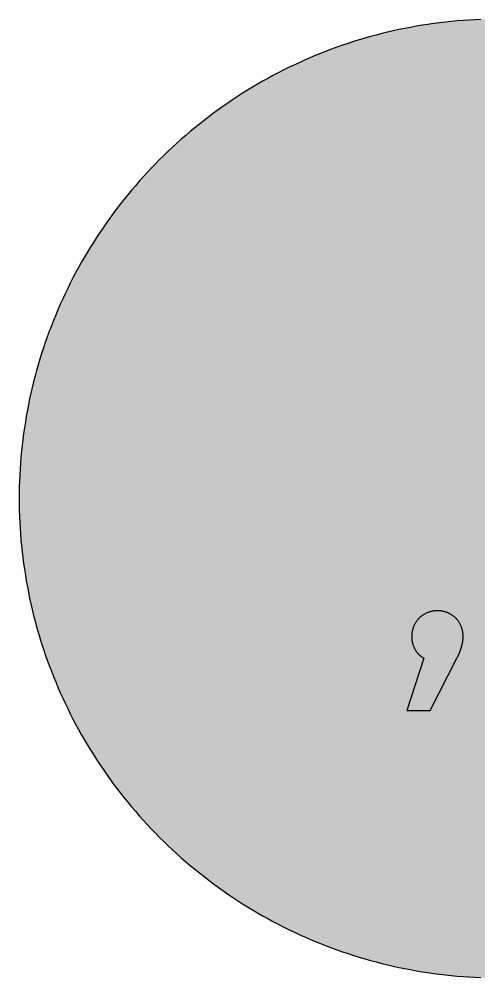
# Model space of a CAD drawing. Header units: millimetres. Extents: x 0 to 212, y 0 to 212.
# Drawn here: x 0.1 to 101.5, y 0.1 to 211.7 of the extents above; entities that cross this region are included whole.
import ezdxf

# ---------------------------------------------------------------- set-up
doc = ezdxf.new("R2010")
doc.units = ezdxf.units.MM

msp = doc.modelspace()

# ---------------------------------------------------------------- hatches: boundary and pattern name
for color, points in [(254, [(211.7189, 105.8869), (211.709, 107.2007), (211.6861, 108.5139), (211.6455, 109.8245), (211.5871, 111.1326), (211.5134, 112.4407), (211.4245, 113.7437), (211.3204, 115.0468), (211.201, 116.3447), (211.0638, 117.6426), (210.9114, 118.9355), (210.7413, 120.2258), (210.5584, 121.5136), (210.3577, 122.7988), (210.1418, 124.079), (209.9107, 125.3566), (209.6643, 126.6292), (209.4027, 127.8992), (209.1258, 129.1641), (208.8337, 130.4239), (208.5264, 131.6812), (208.2038, 132.936), (207.866, 134.1831), (207.5104, 135.4277), (207.1421, 136.6647), (206.7611, 137.8991), (206.3623, 139.1285), (205.9483, 140.3502), (205.5216, 141.5694), (205.0771, 142.781), (204.6199, 143.9901), (204.1474, 145.1915), (203.6623, 146.3853), (203.1619, 147.574), (202.6463, 148.7576), (202.1154, 149.9362), (201.5693, 151.1046), (201.0105, 152.2705), (200.439, 153.4262), (199.8523, 154.5768), (199.2503, 155.7198), (198.6356, 156.8577), (198.0057, 157.9855), (197.3605, 159.1081), (196.7052, 160.2232), (196.0321, 161.3281), (195.3489, 162.4279), (194.6504, 163.5176), (193.9366, 164.6022), (193.2102, 165.6766), (192.471, 166.7434), (191.7167, 167.8), (190.9521, 168.849), (190.1698, 169.8904), (189.3773, 170.9217), (188.5696, 171.9428), (187.7517, 172.9562), (186.9161, 173.9621), (186.0702, 174.9552), (185.2117, 175.9407), (184.338, 176.9161), (183.454, 177.8838), (182.5549, 178.8389), (181.643, 179.7837), (180.721, 180.7185), (179.7837, 181.643), (178.8389, 182.5549), (177.8838, 183.454), (176.9161, 184.338), (175.9407, 185.2117), (174.9552, 186.0702), (173.9621, 186.9161), (172.9562, 187.7492), (171.9428, 188.5696), (170.9217, 189.3773), (169.8904, 190.1698), (168.849, 190.9496), (167.8, 191.7167), (166.7408, 192.471), (165.6766, 193.2102), (164.6022, 193.9366), (163.5176, 194.6504), (162.4279, 195.3489), (161.3281, 196.0321), (160.2232, 196.7052), (159.1081, 197.3631), (157.9855, 198.0057), (156.8577, 198.6356), (155.7198, 199.2503), (154.5768, 199.8523), (153.4262, 200.439), (152.2705, 201.0131), (151.1046, 201.5719), (149.9362, 202.1154), (148.7576, 202.6463), (147.574, 203.1619), (146.3853, 203.6623), (145.1889, 204.15), (143.9875, 204.6199), (142.781, 205.0796), (141.5694, 205.5216), (140.3502, 205.9483), (139.1285, 206.3623), (137.8991, 206.7611), (136.6647, 207.1446), (135.4252, 207.5129), (134.1831, 207.866), (132.9334, 208.2038), (131.6812, 208.5264), (130.4239, 208.8337), (129.1641, 209.1284), (127.8966, 209.4052), (126.6292, 209.6668), (125.3541, 209.9132), (124.0765, 210.1444), (122.7963, 210.3603), (121.5136, 210.5584), (120.2258, 210.7438), (118.9355, 210.9114), (117.6401, 211.0638), (116.3447, 211.201), (115.0468, 211.3229), (113.7437, 211.4271), (112.4382, 211.516), (111.1326, 211.5896), (109.8245, 211.6455), (108.5113, 211.6861), (107.1982, 211.7115), (105.885, 211.7192), (104.5693, 211.7115), (103.2561, 211.6861), (101.9454, 211.6455), (100.6373, 211.5896), (99.3292, 211.516), (98.0262, 211.4271), (96.7232, 211.3229), (95.4253, 211.201), (94.1273, 211.0638), (92.8345, 210.9114), (91.5441, 210.7438), (90.2564, 210.5584), (88.9711, 210.3603), (87.691, 210.1444), (86.4133, 209.9132), (85.1408, 209.6668), (83.8708, 209.4052), (82.6059, 209.1284), (81.346, 208.8337), (80.0887, 208.5264), (78.834, 208.2038), (77.5868, 207.866), (76.3422, 207.5129), (75.1053, 207.1446), (73.8708, 206.7611), (72.6415, 206.3623), (71.4197, 205.9483), (70.2005, 205.5216), (68.9889, 205.0796), (67.7799, 204.6199), (66.5785, 204.15), (65.3847, 203.6623), (64.196, 203.1619), (63.0123, 202.6463), (61.8338, 202.1154), (60.6628, 201.5719), (59.4995, 201.0131), (58.3438, 200.439), (57.1932, 199.8523), (56.0502, 199.2503), (54.9123, 198.6356), (53.7845, 198.0057), (52.6618, 197.3631), (51.5468, 196.7052), (50.4419, 196.0321), (49.342, 195.3489), (48.2524, 194.6504), (47.1678, 193.9366), (46.0934, 193.2102), (45.0266, 192.471), (43.9699, 191.7167), (42.9209, 190.9496), (41.8795, 190.1698), (40.8483, 189.3773), (39.8272, 188.5696), (38.8137, 187.7492), (37.8079, 186.9161), (36.8148, 186.0702), (35.8292, 185.2117), (34.8539, 184.338), (33.8861, 183.454), (32.9311, 182.5549), (31.9862, 181.643), (31.049, 180.7185), (30.1269, 179.7837), (29.2151, 178.8389), (28.3159, 177.8838), (27.432, 176.9161), (26.5582, 175.9407), (25.6997, 174.9552), (24.8539, 173.9621), (24.0208, 172.9562), (23.2004, 171.9428), (22.3926, 170.9217), (21.6002, 169.8904), (20.8204, 168.849), (20.0533, 167.8), (19.2989, 166.7434), (18.5598, 165.6766), (17.8333, 164.6022), (17.1196, 163.5176), (16.4211, 162.4279), (15.7378, 161.3281), (15.0647, 160.2232), (14.4069, 159.1081), (13.7643, 157.9855), (13.1343, 156.8577), (12.5197, 155.7198), (11.9177, 154.5768), (11.3309, 153.4262), (10.7569, 152.2705), (10.1981, 151.1046), (9.6545, 149.9362), (9.1237, 148.7576), (8.6081, 147.574), (8.1077, 146.3853), (7.62, 145.1915), (7.1501, 143.9901), (6.6904, 142.781), (6.2484, 141.5694), (5.8217, 140.3502), (5.4077, 139.1285), (5.0089, 137.8991), (4.6253, 136.6647), (4.257, 135.4277), (3.904, 134.1831), (3.5662, 132.936), (3.2436, 131.6812), (2.9362, 130.4239), (2.6416, 129.1641), (2.3647, 127.8992), (2.1031, 126.6292), (1.8567, 125.3566), (1.6256, 124.079), (1.4097, 122.7988), (1.2116, 121.5136), (1.0262, 120.2258), (0.8585, 118.9355), (0.7061, 117.6426), (0.569, 116.3447), (0.447, 115.0468), (0.3429, 113.7437), (0.254, 112.4407), (0.1803, 111.1326), (0.1245, 109.8245), (0.0838, 108.5139), (0.0584, 107.2007), (0.0508, 105.885), (0.0584, 104.5718), (0.0838, 103.2586), (0.1245, 101.9454), (0.1803, 100.6373), (0.254, 99.3318), (0.3429, 98.0262), (0.447, 96.7232), (0.569, 95.4253), (0.7061, 94.1299), (0.8585, 92.8345), (1.0262, 91.5441), (1.2116, 90.2564), (1.4097, 88.9737), (1.6256, 87.6935), (1.8567, 86.4159), (2.1031, 85.1408), (2.3647, 83.8733), (2.6416, 82.6059), (2.9362, 81.346), (3.2436, 80.0887), (3.5662, 78.8365), (3.904, 77.5868), (4.257, 76.3448), (4.6253, 75.1053), (5.0089, 73.8708), (5.4077, 72.6415), (5.8217, 71.4197), (6.2484, 70.2005), (6.6904, 68.9889), (7.1501, 67.7824), (7.62, 66.581), (8.1077, 65.3847), (8.6081, 64.196), (9.1237, 63.0123), (9.6545, 61.8338), (10.1981, 60.6654), (10.7569, 59.4995), (11.3309, 58.3438), (11.9177, 57.1932), (12.5197, 56.0502), (13.1343, 54.9123), (13.7643, 53.7845), (14.4069, 52.6618), (15.0647, 51.5468), (15.7378, 50.4419), (16.4211, 49.342), (17.1196, 48.2524), (17.8333, 47.1678), (18.5598, 46.0934), (19.2989, 45.0291), (20.0533, 43.9699), (20.8204, 42.9209), (21.6002, 41.8795), (22.3926, 40.8483), (23.2004, 39.8272), (24.0208, 38.8137), (24.8539, 37.8079), (25.6997, 36.8148), (26.5582, 35.8292), (27.432, 34.8539), (28.3159, 33.8861), (29.2151, 32.9311), (30.1269, 31.9862), (31.049, 31.049), (31.9862, 30.1269), (32.9311, 29.2151), (33.8861, 28.3159), (34.8539, 27.432), (35.8292, 26.5582), (36.8148, 25.6997), (37.8079, 24.8539), (38.8137, 24.0182), (39.8272, 23.2004), (40.8483, 22.3926), (41.8795, 21.6002), (42.9209, 20.8178), (43.9699, 20.0533), (45.0266, 19.2989), (46.0934, 18.5598), (47.1678, 17.8333), (48.2524, 17.1196), (49.342, 16.4211), (50.4419, 15.7378), (51.5468, 15.0647), (52.6618, 14.4094), (53.7845, 13.7643), (54.9123, 13.1343), (56.0502, 12.5197), (57.1932, 11.9177), (58.3438, 11.3309), (59.4995, 10.7594), (60.6628, 10.2006), (61.8338, 9.6545), (63.0123, 9.1237), (64.196, 8.6081), (65.3847, 8.1077), (66.5785, 7.6225), (67.7799, 7.1501), (68.9889, 6.6929), (70.2005, 6.2484), (71.4197, 5.8217), (72.6415, 5.4077), (73.8708, 5.0089), (75.1053, 4.6279), (76.3422, 4.2596), (77.5868, 3.904), (78.834, 3.5662), (80.0887, 3.2436), (81.346, 2.9362), (82.6059, 2.6441), (83.8708, 2.3673), (85.1408, 2.1057), (86.4133, 1.8593), (87.691, 1.6281), (88.9711, 1.4122), (90.2564, 1.2116), (91.5441, 1.0287), (92.8345, 0.8585), (94.1273, 0.7061), (95.4253, 0.569), (96.7232, 0.4496), (98.0262, 0.3454), (99.3292, 0.2565), (100.6373, 0.1829), (101.9454, 0.1245), (103.2561, 0.0838), (104.5693, 0.061), (105.885, 0.0533), (107.1982, 0.061), (108.5113, 0.0838), (109.8245, 0.1245), (111.1326, 0.1829), (112.4382, 0.2565), (113.7437, 0.3454), (115.0468, 0.4496), (116.3447, 0.569), (117.6401, 0.7061), (118.9355, 0.8585), (120.2258, 1.0287), (121.5136, 1.2116), (122.7963, 1.4122), (124.0765, 1.6281), (125.3541, 1.8593), (126.6292, 2.1057), (127.8966, 2.3673), (129.1641, 2.6441), (130.4239, 2.9362), (131.6812, 3.2436), (132.9334, 3.5662), (134.1831, 3.904), (135.4252, 4.2596), (136.6647, 4.6279), (137.8991, 5.0089), (139.1285, 5.4077), (140.3502, 5.8217), (141.5694, 6.2484), (142.781, 6.6929), (143.9875, 7.1501), (145.1889, 7.6225), (146.3853, 8.1077), (147.574, 8.6081), (148.7576, 9.1237), (149.9362, 9.6545), (151.1046, 10.2006), (152.2705, 10.7594), (153.4262, 11.3309), (154.5768, 11.9177), (155.7198, 12.5197), (156.8577, 13.1343), (157.9855, 13.7643), (159.1081, 14.4094), (160.2232, 15.0647), (161.3281, 15.7378), (162.4279, 16.4211), (163.5176, 17.1196), (164.6022, 17.8333), (165.6766, 18.5598), (166.7408, 19.2989), (167.8, 20.0533), (168.849, 20.8178), (169.8904, 21.6002), (170.9217, 22.3926), (171.9428, 23.2004), (172.9562, 24.0182), (173.9621, 24.8539), (174.9552, 25.6997), (175.9407, 26.5582), (176.9161, 27.432), (177.8838, 28.3159), (178.8389, 29.2151), (179.7837, 30.1269), (180.721, 31.049), (181.643, 31.9862), (182.5549, 32.9311), (183.454, 33.8861), (184.338, 34.8539), (185.2117, 35.8292), (186.0702, 36.8148), (186.9161, 37.8079), (187.7517, 38.8137), (188.5696, 39.8272), (189.3773, 40.8483), (190.1698, 41.8795), (190.9521, 42.9209), (191.7167, 43.9699), (192.471, 45.0291), (193.2102, 46.0934), (193.9366, 47.1678), (194.6504, 48.2524), (195.3489, 49.342), (196.0321, 50.4419), (196.7052, 51.5468), (197.3605, 52.6618), (198.0057, 53.7845), (198.6356, 54.9123), (199.2503, 56.0502), (199.8523, 57.1932), (200.439, 58.3438), (201.0105, 59.4995), (201.5693, 60.6654), (202.1154, 61.8338), (202.6463, 63.0123), (203.1619, 64.196), (203.6623, 65.3847), (204.1474, 66.581), (204.6199, 67.7824), (205.0771, 68.9889), (205.5216, 70.2005), (205.9483, 71.4197), (206.3623, 72.6415), (206.7611, 73.8708), (207.1421, 75.1053), (207.5104, 76.3448), (207.866, 77.5868), (208.2038, 78.8365), (208.5264, 80.0887), (208.8337, 81.346), (209.1258, 82.6059), (209.4027, 83.8733), (209.6643, 85.1408), (209.9107, 86.4159), (210.1418, 87.6935), (210.3577, 88.9737), (210.5584, 90.2564), (210.7413, 91.5441), (210.9114, 92.8345), (211.0638, 94.1299), (211.201, 95.4253), (211.3204, 96.7232), (211.4245, 98.0262), (211.5134, 99.3318), (211.5871, 100.6373), (211.6455, 101.9454), (211.6861, 103.2586), (211.709, 104.5718), (211.7166, 105.885)]), (59, [(86.7022, 75.4348), (86.7029, 75.2907), (86.7054, 75.1535), (86.7131, 75.0164), (86.7232, 74.8817), (86.7359, 74.7497), (86.7486, 74.6201), (86.7664, 74.4931), (86.7867, 74.3687), (86.807, 74.2467), (86.8324, 74.1248), (86.8578, 74.008), (86.8858, 73.8937), (86.9163, 73.7794), (86.9467, 73.6676), (86.9823, 73.5609), (87.0179, 73.4543), (87.0534, 73.3476), (87.0941, 73.246), (87.1347, 73.1469), (87.1753, 73.0479), (87.2185, 72.9539), (87.2642, 72.8599), (87.31, 72.7685), (87.3582, 72.6796), (87.4065, 72.5907), (87.4547, 72.5068), (87.5055, 72.423), (87.5563, 72.3417), (87.6097, 72.263), (87.663, 72.1843), (87.7164, 72.1106), (87.7697, 72.0369), (87.8256, 71.9658), (87.8789, 71.8947), (87.9348, 71.8287), (87.9907, 71.7626), (88.0491, 71.6991), (88.105, 71.6356), (88.1609, 71.5747), (88.2167, 71.5162), (88.2752, 71.4604), (88.331, 71.4045), (88.3869, 71.3511), (88.4428, 71.3003), (88.4987, 71.2521), (88.5546, 71.2038), (88.6104, 71.1556), (88.6663, 71.1124), (88.7197, 71.0692), (88.773, 71.026), (88.8263, 70.9879), (88.8771, 70.9498), (88.9279, 70.9117), (88.9787, 70.8762), (89.027, 70.8431), (89.0753, 70.8127), (89.121, 70.7822), (89.1667, 70.7517), (89.2099, 70.7238), (89.2531, 70.6984), (89.2962, 70.673), (89.3343, 70.6501), (89.3724, 70.6272), (89.4105, 70.6069), (85.6008, 59.0942), (90.7658, 59.0942), (96.6929, 70.6092), (96.7435, 70.7136), (96.7918, 70.8203), (96.84, 70.9219), (96.8883, 71.026), (96.934, 71.1276), (96.9797, 71.2267), (97.0229, 71.3257), (97.0661, 71.4223), (97.1067, 71.5188), (97.1474, 71.6128), (97.188, 71.7067), (97.2261, 71.8007), (97.2617, 71.8922), (97.2998, 71.9811), (97.3328, 72.07), (97.3684, 72.1589), (97.4014, 72.2452), (97.4319, 72.3316), (97.4649, 72.4179), (97.4928, 72.5018), (97.5233, 72.583), (97.5512, 72.6643), (97.5766, 72.7456), (97.6046, 72.8269), (97.63, 72.9056), (97.6528, 72.9844), (97.6782, 73.0606), (97.6986, 73.1368), (97.7214, 73.213), (97.7417, 73.2866), (97.7621, 73.3603), (97.7824, 73.4339), (97.8002, 73.5051), (97.8179, 73.5762), (97.8357, 73.6473), (97.851, 73.7159), (97.8662, 73.7845), (97.8814, 73.853), (97.8941, 73.9216), (97.9068, 73.9877), (97.9195, 74.0537), (97.9322, 74.1197), (97.9424, 74.1858), (97.9526, 74.2493), (97.9627, 74.3128), (97.9729, 74.3763), (97.9805, 74.4398), (97.9907, 74.5007), (97.9957, 74.5617), (98.0034, 74.6227), (98.011, 74.6836), (98.0161, 74.7446), (98.0211, 74.803), (98.0262, 74.8614), (98.0288, 74.9224), (98.0338, 74.9808), (98.0364, 75.0367), (98.0389, 75.0951), (98.0415, 75.1535), (98.044, 75.2094), (98.044, 75.2653), (98.0465, 75.3212), (98.0465, 75.377), (98.0465, 75.4329), (98.044, 75.5828), (98.0389, 75.7326), (98.0313, 75.88), (98.0186, 76.0273), (98.0034, 76.1721), (97.983, 76.3168), (97.9602, 76.4591), (97.9348, 76.6013), (97.9043, 76.741), (97.8738, 76.8782), (97.8383, 77.0153), (97.7976, 77.1525), (97.757, 77.2846), (97.7113, 77.4167), (97.663, 77.5487), (97.6122, 77.6757), (97.5589, 77.8027), (97.5004, 77.9297), (97.442, 78.0517), (97.3785, 78.1736), (97.3125, 78.293), (97.2439, 78.4123), (97.1728, 78.5266), (97.0991, 78.6409), (97.0229, 78.7527), (96.9442, 78.8619), (96.8629, 78.9711), (96.7791, 79.0753), (96.6902, 79.1794), (96.6013, 79.281), (96.5098, 79.3801), (96.4159, 79.4766), (96.3193, 79.5706), (96.2203, 79.662), (96.1212, 79.7509), (96.0171, 79.8373), (95.9104, 79.9211), (95.8037, 80.0024), (95.6945, 80.0837), (95.5827, 80.1599), (95.4684, 80.2335), (95.3516, 80.3046), (95.2348, 80.3732), (95.1154, 80.4367), (94.9935, 80.5002), (94.869, 80.5612), (94.7445, 80.6171), (94.6175, 80.6704), (94.488, 80.7237), (94.3585, 80.772), (94.2264, 80.8152), (94.0918, 80.8584), (93.9571, 80.8965), (93.82, 80.932), (93.6803, 80.965), (93.5406, 80.993), (93.3983, 81.0184), (93.2561, 81.0412), (93.1113, 81.0616), (92.9665, 81.0768), (92.8192, 81.0895), (92.6719, 81.0971), (92.522, 81.1047), (92.3722, 81.1047), (92.2223, 81.1047), (92.0725, 81.0971), (91.9251, 81.0895), (91.7804, 81.0768), (91.633, 81.0616), (91.4908, 81.0412), (91.346, 81.0184), (91.2063, 80.993), (91.0666, 80.965), (90.9269, 80.932), (90.7898, 80.8965), (90.6551, 80.8584), (90.5205, 80.8152), (90.3884, 80.772), (90.2589, 80.7237), (90.1294, 80.6704), (90.0024, 80.6171), (89.8779, 80.5612), (89.7534, 80.5002), (89.6315, 80.4367), (89.5121, 80.3732), (89.3953, 80.3046), (89.2785, 80.2335), (89.1642, 80.1599), (89.0524, 80.0837), (88.9432, 80.0024), (88.8365, 79.9211), (88.7298, 79.8373), (88.6257, 79.7509), (88.5266, 79.662), (88.4276, 79.5706), (88.331, 79.4766), (88.2371, 79.3801), (88.1456, 79.281), (88.0567, 79.1794), (87.9678, 79.0753), (87.884, 78.9711), (87.8027, 78.8619), (87.724, 78.7527), (87.6478, 78.6409), (87.5741, 78.5266), (87.503, 78.4123), (87.4344, 78.293), (87.3684, 78.1736), (87.3049, 78.0517), (87.2465, 77.9297), (87.188, 77.8027), (87.1347, 77.6757), (87.0839, 77.5487), (87.0356, 77.4167), (86.9899, 77.2846), (86.9493, 77.1525), (86.9112, 77.0153), (86.8731, 76.8782), (86.8426, 76.741), (86.8121, 76.6013), (86.7867, 76.4591), (86.7639, 76.3168), (86.7461, 76.1721), (86.7283, 76.0273), (86.7181, 75.88), (86.708, 75.7326), (86.7029, 75.5828), (86.7004, 75.4329)])]:
    msp.add_hatch(color=color).paths.add_polyline_path(points)

# ---------------------------------------------------------------- linework, layer by layer
at = {"color": 254}
msp.add_lwpolyline([(101.9454, 211.6455), (100.6373, 211.5896), (99.3292, 211.516), (98.0262, 211.4271), (96.7232, 211.3229), (95.4253, 211.201), (94.1273, 211.0638), (92.8345, 210.9114), (91.5441, 210.7438), (90.2564, 210.5584), (88.9711, 210.3603), (87.691, 210.1444), (86.4133, 209.9132), (85.1408, 209.6668), (83.8708, 209.4052), (82.6059, 209.1284), (81.346, 208.8337), (80.0887, 208.5264), (78.834, 208.2038), (77.5868, 207.866), (76.3422, 207.5129), (75.1053, 207.1446), (73.8708, 206.7611), (72.6415, 206.3623), (71.4197, 205.9483), (70.2005, 205.5216), (68.9889, 205.0796), (67.7799, 204.6199), (66.5785, 204.15), (65.3847, 203.6623), (64.196, 203.1619), (63.0123, 202.6463), (61.8338, 202.1154), (60.6628, 201.5719), (59.4995, 201.0131), (58.3438, 200.439), (57.1932, 199.8523), (56.0502, 199.2503), (54.9123, 198.6356), (53.7845, 198.0057), (52.6618, 197.3631), (51.5468, 196.7052), (50.4419, 196.0321), (49.342, 195.3489), (48.2524, 194.6504), (47.1678, 193.9366), (46.0934, 193.2102), (45.0266, 192.471), (43.9699, 191.7167), (42.9209, 190.9496), (41.8795, 190.1698), (40.8483, 189.3773), (39.8272, 188.5696), (38.8137, 187.7492), (37.8079, 186.9161), (36.8148, 186.0702), (35.8292, 185.2117), (34.8539, 184.338), (33.8861, 183.454), (32.9311, 182.5549), (31.9862, 181.643), (31.049, 180.7185), (30.1269, 179.7837), (29.2151, 178.8389), (28.3159, 177.8838), (27.432, 176.9161), (26.5582, 175.9407), (25.6997, 174.9552), (24.8539, 173.9621), (24.0208, 172.9562), (23.2004, 171.9428), (22.3926, 170.9217), (21.6002, 169.8904), (20.8204, 168.849), (20.0533, 167.8), (19.2989, 166.7434), (18.5598, 165.6766), (17.8333, 164.6022), (17.1196, 163.5176), (16.4211, 162.4279), (15.7378, 161.3281), (15.0647, 160.2232), (14.4069, 159.1081), (13.7643, 157.9855), (13.1343, 156.8577), (12.5197, 155.7198), (11.9177, 154.5768), (11.3309, 153.4262), (10.7569, 152.2705), (10.1981, 151.1046), (9.6545, 149.9362), (9.1237, 148.7576), (8.6081, 147.574), (8.1077, 146.3853), (7.62, 145.1915), (7.1501, 143.9901), (6.6904, 142.781), (6.2484, 141.5694), (5.8217, 140.3502), (5.4077, 139.1285), (5.0089, 137.8991), (4.6253, 136.6647), (4.257, 135.4277), (3.904, 134.1831), (3.5662, 132.936), (3.2436, 131.6812), (2.9362, 130.4239), (2.6416, 129.1641), (2.3647, 127.8992), (2.1031, 126.6292), (1.8567, 125.3566), (1.6256, 124.079), (1.4097, 122.7988), (1.2116, 121.5136), (1.0262, 120.2258), (0.8585, 118.9355), (0.7061, 117.6426), (0.569, 116.3447), (0.447, 115.0468), (0.3429, 113.7437), (0.254, 112.4407), (0.1803, 111.1326), (0.1245, 109.8245), (0.0838, 108.5139), (0.0584, 107.2007), (0.0508, 105.885), (0.0584, 104.5718), (0.0838, 103.2586), (0.1245, 101.9454), (0.1803, 100.6373), (0.254, 99.3318), (0.3429, 98.0262), (0.447, 96.7232), (0.569, 95.4253), (0.7061, 94.1299), (0.8585, 92.8345), (1.0262, 91.5441), (1.2116, 90.2564), (1.4097, 88.9737), (1.6256, 87.6935), (1.8567, 86.4159), (2.1031, 85.1408), (2.3647, 83.8733), (2.6416, 82.6059), (2.9362, 81.346), (3.2436, 80.0887), (3.5662, 78.8365), (3.904, 77.5868), (4.257, 76.3448), (4.6253, 75.1053), (5.0089, 73.8708), (5.4077, 72.6415), (5.8217, 71.4197), (6.2484, 70.2005), (6.6904, 68.9889), (7.1501, 67.7824), (7.62, 66.581), (8.1077, 65.3847), (8.6081, 64.196), (9.1237, 63.0123), (9.6545, 61.8338), (10.1981, 60.6654), (10.7569, 59.4995), (11.3309, 58.3438), (11.9177, 57.1932), (12.5197, 56.0502), (13.1343, 54.9123), (13.7643, 53.7845), (14.4069, 52.6618), (15.0647, 51.5468), (15.7378, 50.4419), (16.4211, 49.342), (17.1196, 48.2524), (17.8333, 47.1678), (18.5598, 46.0934), (19.2989, 45.0291), (20.0533, 43.9699), (20.8204, 42.9209), (21.6002, 41.8795), (22.3926, 40.8483), (23.2004, 39.8272), (24.0208, 38.8137), (24.8539, 37.8079), (25.6997, 36.8148), (26.5582, 35.8292), (27.432, 34.8539), (28.3159, 33.8861), (29.2151, 32.9311), (30.1269, 31.9862), (31.049, 31.049), (31.9862, 30.1269), (32.9311, 29.2151), (33.8861, 28.3159), (34.8539, 27.432), (35.8292, 26.5582), (36.8148, 25.6997), (37.8079, 24.8539), (38.8137, 24.0182), (39.8272, 23.2004), (40.8483, 22.3926), (41.8795, 21.6002), (42.9209, 20.8178), (43.9699, 20.0533), (45.0266, 19.2989), (46.0934, 18.5598), (47.1678, 17.8333), (48.2524, 17.1196), (49.342, 16.4211), (50.4419, 15.7378), (51.5468, 15.0647), (52.6618, 14.4094), (53.7845, 13.7643), (54.9123, 13.1343), (56.0502, 12.5197), (57.1932, 11.9177), (58.3438, 11.3309), (59.4995, 10.7594), (60.6628, 10.2006), (61.8338, 9.6545), (63.0123, 9.1237), (64.196, 8.6081), (65.3847, 8.1077), (66.5785, 7.6225), (67.7799, 7.1501), (68.9889, 6.6929), (70.2005, 6.2484), (71.4197, 5.8217), (72.6415, 5.4077), (73.8708, 5.0089), (75.1053, 4.6279), (76.3422, 4.2596), (77.5868, 3.904), (78.834, 3.5662), (80.0887, 3.2436), (81.346, 2.9362), (82.6059, 2.6441), (83.8708, 2.3673), (85.1408, 2.1057), (86.4133, 1.8593), (87.691, 1.6281), (88.9711, 1.4122), (90.2564, 1.2116), (91.5441, 1.0287), (92.8345, 0.8585), (94.1273, 0.7061), (95.4253, 0.569), (96.7232, 0.4496), (98.0262, 0.3454), (99.3292, 0.2565), (100.6373, 0.1829), (101.9454, 0.1245)], dxfattribs=at)
at = {"color": 59}
msp.add_lwpolyline([(86.7022, 75.4348), (86.7029, 75.2907), (86.7054, 75.1535), (86.7131, 75.0164), (86.7232, 74.8817), (86.7359, 74.7497), (86.7486, 74.6201), (86.7664, 74.4931), (86.7867, 74.3687), (86.807, 74.2467), (86.8324, 74.1248), (86.8578, 74.008), (86.8858, 73.8937), (86.9163, 73.7794), (86.9467, 73.6676), (86.9823, 73.5609), (87.0179, 73.4543), (87.0534, 73.3476), (87.0941, 73.246), (87.1347, 73.1469), (87.1753, 73.0479), (87.2185, 72.9539), (87.2642, 72.8599), (87.31, 72.7685), (87.3582, 72.6796), (87.4065, 72.5907), (87.4547, 72.5068), (87.5055, 72.423), (87.5563, 72.3417), (87.6097, 72.263), (87.663, 72.1843), (87.7164, 72.1106), (87.7697, 72.0369), (87.8256, 71.9658), (87.8789, 71.8947), (87.9348, 71.8287), (87.9907, 71.7626), (88.0491, 71.6991), (88.105, 71.6356), (88.1609, 71.5747), (88.2167, 71.5162), (88.2752, 71.4604), (88.331, 71.4045), (88.3869, 71.3511), (88.4428, 71.3003), (88.4987, 71.2521), (88.5546, 71.2038), (88.6104, 71.1556), (88.6663, 71.1124), (88.7197, 71.0692), (88.773, 71.026), (88.8263, 70.9879), (88.8771, 70.9498), (88.9279, 70.9117), (88.9787, 70.8762), (89.027, 70.8431), (89.0753, 70.8127), (89.121, 70.7822), (89.1667, 70.7517), (89.2099, 70.7238), (89.2531, 70.6984), (89.2962, 70.673), (89.3343, 70.6501), (89.3724, 70.6272), (89.4105, 70.6069), (85.6008, 59.0942), (90.7658, 59.0942), (96.6929, 70.6092), (96.7435, 70.7136), (96.7918, 70.8203), (96.84, 70.9219), (96.8883, 71.026), (96.934, 71.1276), (96.9797, 71.2267), (97.0229, 71.3257), (97.0661, 71.4223), (97.1067, 71.5188), (97.1474, 71.6128), (97.188, 71.7067), (97.2261, 71.8007), (97.2617, 71.8922), (97.2998, 71.9811), (97.3328, 72.07), (97.3684, 72.1589), (97.4014, 72.2452), (97.4319, 72.3316), (97.4649, 72.4179), (97.4928, 72.5018), (97.5233, 72.583), (97.5512, 72.6643), (97.5766, 72.7456), (97.6046, 72.8269), (97.63, 72.9056), (97.6528, 72.9844), (97.6782, 73.0606), (97.6986, 73.1368), (97.7214, 73.213), (97.7417, 73.2866), (97.7621, 73.3603), (97.7824, 73.4339), (97.8002, 73.5051), (97.8179, 73.5762), (97.8357, 73.6473), (97.851, 73.7159), (97.8662, 73.7845), (97.8814, 73.853), (97.8941, 73.9216), (97.9068, 73.9877), (97.9195, 74.0537), (97.9322, 74.1197), (97.9424, 74.1858), (97.9526, 74.2493), (97.9627, 74.3128), (97.9729, 74.3763), (97.9805, 74.4398), (97.9907, 74.5007), (97.9957, 74.5617), (98.0034, 74.6227), (98.011, 74.6836), (98.0161, 74.7446), (98.0211, 74.803), (98.0262, 74.8614), (98.0288, 74.9224), (98.0338, 74.9808), (98.0364, 75.0367), (98.0389, 75.0951), (98.0415, 75.1535), (98.044, 75.2094), (98.044, 75.2653), (98.0465, 75.3212), (98.0465, 75.377), (98.0465, 75.4329), (98.044, 75.5828), (98.0389, 75.7326), (98.0313, 75.88), (98.0186, 76.0273), (98.0034, 76.1721), (97.983, 76.3168), (97.9602, 76.4591), (97.9348, 76.6013), (97.9043, 76.741), (97.8738, 76.8782), (97.8383, 77.0153), (97.7976, 77.1525), (97.757, 77.2846), (97.7113, 77.4167), (97.663, 77.5487), (97.6122, 77.6757), (97.5589, 77.8027), (97.5004, 77.9297), (97.442, 78.0517), (97.3785, 78.1736), (97.3125, 78.293), (97.2439, 78.4123), (97.1728, 78.5266), (97.0991, 78.6409), (97.0229, 78.7527), (96.9442, 78.8619), (96.8629, 78.9711), (96.7791, 79.0753), (96.6902, 79.1794), (96.6013, 79.281), (96.5098, 79.3801), (96.4159, 79.4766), (96.3193, 79.5706), (96.2203, 79.662), (96.1212, 79.7509), (96.0171, 79.8373), (95.9104, 79.9211), (95.8037, 80.0024), (95.6945, 80.0837), (95.5827, 80.1599), (95.4684, 80.2335), (95.3516, 80.3046), (95.2348, 80.3732), (95.1154, 80.4367), (94.9935, 80.5002), (94.869, 80.5612), (94.7445, 80.6171), (94.6175, 80.6704), (94.488, 80.7237), (94.3585, 80.772), (94.2264, 80.8152), (94.0918, 80.8584), (93.9571, 80.8965), (93.82, 80.932), (93.6803, 80.965), (93.5406, 80.993), (93.3983, 81.0184), (93.2561, 81.0412), (93.1113, 81.0616), (92.9665, 81.0768), (92.8192, 81.0895), (92.6719, 81.0971), (92.522, 81.1047), (92.3722, 81.1047), (92.2223, 81.1047), (92.0725, 81.0971), (91.9251, 81.0895), (91.7804, 81.0768), (91.633, 81.0616), (91.4908, 81.0412), (91.346, 81.0184), (91.2063, 80.993), (91.0666, 80.965), (90.9269, 80.932), (90.7898, 80.8965), (90.6551, 80.8584), (90.5205, 80.8152), (90.3884, 80.772), (90.2589, 80.7237), (90.1294, 80.6704), (90.0024, 80.6171), (89.8779, 80.5612), (89.7534, 80.5002), (89.6315, 80.4367), (89.5121, 80.3732), (89.3953, 80.3046), (89.2785, 80.2335), (89.1642, 80.1599), (89.0524, 80.0837), (88.9432, 80.0024), (88.8365, 79.9211), (88.7298, 79.8373), (88.6257, 79.7509), (88.5266, 79.662), (88.4276, 79.5706), (88.331, 79.4766), (88.2371, 79.3801), (88.1456, 79.281), (88.0567, 79.1794), (87.9678, 79.0753), (87.884, 78.9711), (87.8027, 78.8619), (87.724, 78.7527), (87.6478, 78.6409), (87.5741, 78.5266), (87.503, 78.4123), (87.4344, 78.293), (87.3684, 78.1736), (87.3049, 78.0517), (87.2465, 77.9297), (87.188, 77.8027), (87.1347, 77.6757), (87.0839, 77.5487), (87.0356, 77.4167), (86.9899, 77.2846), (86.9493, 77.1525), (86.9112, 77.0153), (86.8731, 76.8782), (86.8426, 76.741), (86.8121, 76.6013), (86.7867, 76.4591), (86.7639, 76.3168), (86.7461, 76.1721), (86.7283, 76.0273), (86.7181, 75.88), (86.708, 75.7326), (86.7029, 75.5828), (86.7004, 75.4329), (86.7022, 75.4348)], dxfattribs=at)

doc.saveas('drawing.dxf')
